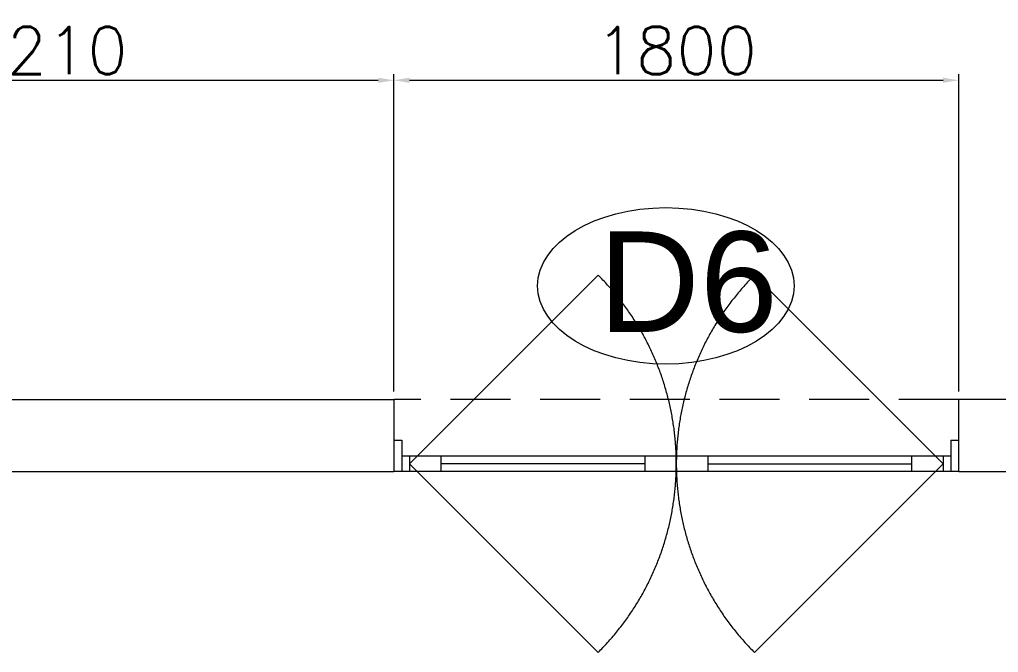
# Model space of a CAD drawing. Header units: millimetres. Extents: x -2143172 to 5255, y -610845 to 279739.
# Drawn here: x -1139537 to -1136418, y -573524 to -571508 of the extents above; entities that cross this region are included whole.
import ezdxf

# ---------------------------------------------------------------- set-up
doc = ezdxf.new("R2010")
doc.units = ezdxf.units.MM
doc.header["$LTSCALE"] = 30
for name, pattern in [('DASHED', [0.75, 0.5, -0.25]), ('HIDDEN', [9.525, 6.35, -3.175]), ('HIDDEN2', [0.1875, 0.125, -0.0625])]:
    doc.linetypes.add(name, pattern=pattern)
doc.layers.get('0').update_dxf_attribs({"lineweight": 5})
doc.layers.get('Defpoints').update_dxf_attribs({"lineweight": 5})
for name, color, linetype, lineweight in [('Al door tag', 4, 'Continuous', 5), ('Al Window tag', 5, 'Continuous', 5), ('Aluminum', 7, 'Continuous', 5), ('dims.', 152, 'Continuous', 5), ('Proj', 7, 'HIDDEN2', 5), ('Walls', 32, 'Continuous', 5)]:
    doc.layers.add(name, color=color, linetype=linetype, lineweight=lineweight)
doc.styles.add('SIMPLEX', font='SIMPLEX.shx', dxfattribs={"height": 150})
doc.styles.add('TTLB-A0-JeddahDP$0$swis721', font='swiss.ttf')
doc.dimstyles.new('Buk', dxfattribs={"dimtxt": 150, "dimasz": 50, "dimexe": 20, "dimexo": 25, "dimgap": 20, "dimtad": 1, "dimdec": 0, "dimrnd": 5, "dimdsep": 46, "dimtxsty": 'SIMPLEX', "dimcen": 0, "dimdle": 20, "dimclrd": 256, "dimclre": 256, "dimclrt": 256, "dimadec": 0, "dimazin": 0, "dimtfac": 0.0075, "dimtdec": 0, "dimtmove": 1, "dimatfit": 2, "dimldrblk": 'ARCHTICK', "dimfxl": 1, "dimtolj": 1, "dimtzin": 0, "dimlwd": -1, "dimlwe": -1, "dimarcsym": 0})

# ---------------------------------------------------------------- blocks, each defined once
blk = doc.blocks.new('*D243')
at = {"layer": 'Defpoints', "color": 0, "transparency": 16777216}
for p in [(-1138344, -571701.3), (-1138344, -572718.1), (-1140554.9, -572798.1)]:
    blk.add_point(p, dxfattribs=at)
at = {"layer": 'dims.', "linetype": 'Continuous', "transparency": 16777216}
for p, q in [((-1140554.9, -572773.1), (-1140554.9, -571681.3)), ((-1138344, -572693.1), (-1138344, -571681.3))]:
    blk.add_line(p, q, dxfattribs=at)
at = {"layer": 'dims.', "transparency": 16777216}
blk.add_line((-1140504.9, -571701.3), (-1138394, -571701.3), dxfattribs=at)
for points in [[(-1140504.9, -571693), (-1140504.9, -571709.6), (-1140554.9, -571701.3)], [(-1138394, -571693), (-1138394, -571709.6), (-1138344, -571701.3)]]:
    blk.add_solid(points, dxfattribs=at)
at = {"layer": 'dims.', "transparency": 16777216, "insert": (-1139449.5, -571606.3), "char_height": 150, "attachment_point": 5, "style": 'SIMPLEX'}
blk.add_mtext('\\A1;2210', dxfattribs=at)
blk = doc.blocks.new('_ArchTick')
at = {"color": 0, "linetype": 'ByBlock', "const_width": 0.15}
blk.add_lwpolyline([(-0.5, -0.5), (0.5, 0.5)], dxfattribs=at)
blk = doc.blocks.new('*D244')
at = {"layer": 'Defpoints', "color": 0, "transparency": 16777216}
for p in [(-1136544, -571701.3), (-1138344, -572718.1), (-1136544, -572718.1)]:
    blk.add_point(p, dxfattribs=at)
at = {"layer": 'dims.', "linetype": 'Continuous', "transparency": 16777216}
for p, q in [((-1138344, -572693.1), (-1138344, -571681.3)), ((-1136544, -572693.1), (-1136544, -571681.3))]:
    blk.add_line(p, q, dxfattribs=at)
at = {"layer": 'dims.', "transparency": 16777216}
blk.add_line((-1138294, -571701.3), (-1136594, -571701.3), dxfattribs=at)
for points in [[(-1138294, -571693), (-1138294, -571709.6), (-1138344, -571701.3)], [(-1136594, -571693), (-1136594, -571709.6), (-1136544, -571701.3)]]:
    blk.add_solid(points, dxfattribs=at)
at = {"layer": 'dims.', "transparency": 16777216, "insert": (-1137444, -571606.3), "char_height": 150, "attachment_point": 5, "style": 'SIMPLEX'}
blk.add_mtext('\\A1;1800', dxfattribs=at)
blk = doc.blocks.new('A$C2F7E7D94')
at = {"layer": 'Al Window tag'}
blk.add_ellipse((0, 0), major_axis=(408.6, 0), ratio=0.610025, dxfattribs=at)
at = {"layer": 'Al Window tag', "insert": (-214.4, 173.3), "char_height": 320, "attachment_point": 1, "style": 'TTLB-A0-JeddahDP$0$swis721'}
blk.add_mtext_dynamic_manual_height_columns('D6', width=1569.457, gutter_width=9406.5, heights=[480.3], dxfattribs=at)

msp = doc.modelspace()

# ---------------------------------------------------------------- linework, layer by layer
at = {"layer": 'Al Window tag'}
msp.add_ellipse((-1137477.4, -572356.3), major_axis=(408.6, 0), ratio=0.610025, dxfattribs=at)
at = {"layer": 'Aluminum', "linetype": 'DASHED', "ltscale": 300}
for p, q in [((-1138294, -572923.1, 0.1), (-1137693, -572322.1, 0.1)), ((-1136594, -572923.1, 0.1), (-1137195.1, -572322.1, 0.1)), ((-1138294, -572923.1, 0.1), (-1137693, -573524.2, 0.1)), ((-1136594, -572923.1, 0.1), (-1137195.1, -573524.2, 0.1))]:
    msp.add_line(p, q, dxfattribs=at)
at = {"layer": 'Aluminum'}
for p, q in [((-1138344, -572848.1, 0.1), (-1138319, -572848.1, 0.1)), ((-1138319, -572848.1, 0.1), (-1138319, -572948.1, 0.1)), ((-1136569, -572848.1, 0.1), (-1136569, -572948.1, 0.1)), ((-1136569, -572848.1, 0.1), (-1136544, -572848.1, 0.1)), ((-1138319, -572898.1, 0.1), (-1136569, -572898.1, 0.1)), ((-1138294, -572898.1, 0.1), (-1138294, -572948.1, 0.1)), ((-1138194, -572898.1, 0.1), (-1138194, -572948.1, 0.1)), ((-1137544, -572923.1, 0.1), (-1138194, -572923.1, 0.1)), ((-1137544, -572898.1, 0.1), (-1137544, -572948.1, 0.1)), ((-1137444, -572898.1, 0.1), (-1137444, -572948.1, 0.1)), ((-1137344, -572898.1, 0.1), (-1137344, -572948.1, 0.1)), ((-1137344, -572923.1, 0.1), (-1136694, -572923.1, 0.1)), ((-1136694, -572898.1, 0.1), (-1136694, -572948.1, 0.1)), ((-1136594, -572898.1, 0.1), (-1136594, -572948.1, 0.1)), ((-1136544, -572948.1, 0.1), (-1138344, -572948.1, 0.1))]:
    msp.add_line(p, q, dxfattribs=at)
at = {"layer": 'Aluminum', "linetype": 'DASHED', "ltscale": 300}
for centre, start, end in [((-1138294, -572923.1, 0.1), 315, 45), ((-1136594, -572923.1, 0.1), 135, 225)]:
    msp.add_arc(centre, 850, start, end, dxfattribs=at)
at = {"layer": 'Proj', "linetype": 'HIDDEN'}
msp.add_line((-1136544, -572718.1, 0.1), (-1138344, -572718.1, 0.1), dxfattribs=at)
at = {"layer": 'Walls'}
for p, q in [((-1139952, -572718.1, 0.1), (-1138344, -572718.1, 0.1)), ((-1138344, -572718.1, 0.1), (-1138344, -572948.1, 0.1)), ((-1136544, -572948.1, 0.1), (-1136544, -572718.1, 0.1)), ((-1133394.6, -572718.1, 0.1), (-1136544, -572718.1, 0.1)), ((-1139967.8, -572948.1, 0.1), (-1138344, -572948.1, 0.1)), ((-1136544, -572948.1, 0.1), (-1135564, -572948.1, 0.1))]:
    msp.add_line(p, q, dxfattribs=at)

# ---------------------------------------------------------------- block references
at = {"layer": 'Al door tag'}
msp.add_blockref('A$C2F7E7D94', (-1137477.4, -572356.3), dxfattribs=at)

# ---------------------------------------------------------------- dimensions: what is measured, and where the dimension line sits
at = {"layer": 'dims.'}
for base, p1, p2, picture, middle in [((-1138344, -571701.3, 0.1), (-1140554.9, -572798.1, 0.1), (-1138344, -572718.1, 0.1), '*D243', (-1139449.5, -571606.3, 0.1)), ((-1136544, -571701.3, 0.1), (-1138344, -572718.1, 0.1), (-1136544, -572718.1, 0.1), '*D244', (-1137444, -571606.3, 0.1))]:
    dim = msp.add_linear_dim(base=base, p1=p1, p2=p2, dimstyle='Buk', dxfattribs=at)
    dim.commit()
    dim.dimension.update_dxf_attribs({"geometry": picture, "text_midpoint": middle})

doc.saveas('drawing.dxf')
